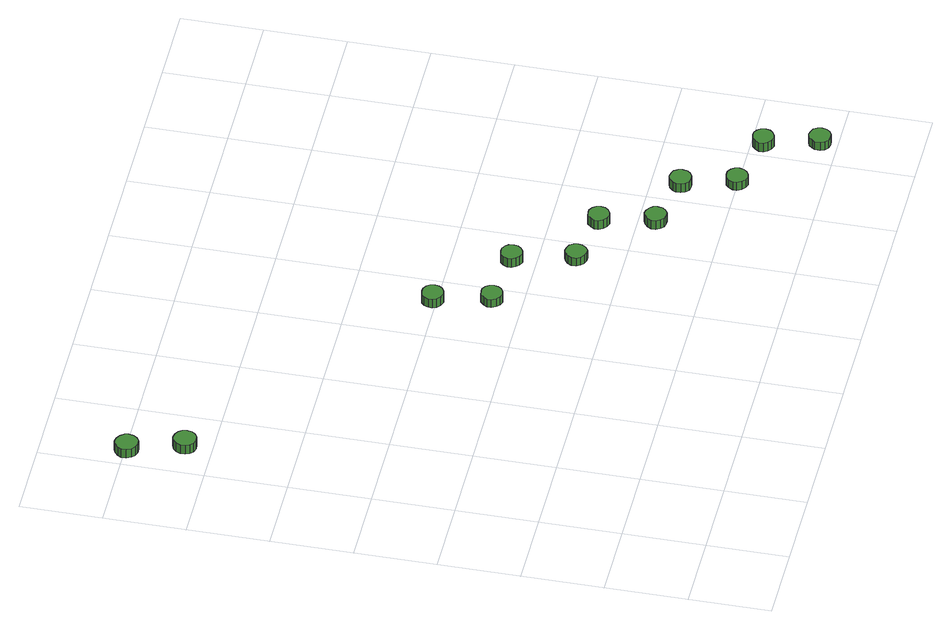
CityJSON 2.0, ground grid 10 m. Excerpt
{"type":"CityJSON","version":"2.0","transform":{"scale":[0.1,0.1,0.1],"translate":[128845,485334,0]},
"CityObjects":{
"tree1":{"type":"SolitaryVegetationObject","attributes":{"function":"something"},"geometry":[{"type":"MultiSurface","lod":"1","boundaries":[[[0,1,2,3,4,5,6,7,8,9,10,11,12,13,14]],[[15,16,17,18,19,20,21,22,23,24,25,26,27,28,29]],[[0,29,28,1]],[[1,28,27,2]],[[2,27,26,3]],[[3,26,25,4]],[[4,25,24,5]],[[5,24,23,6]],[[6,23,22,7]],[[7,22,21,8]],[[8,21,20,9]],[[9,20,19,10]],[[10,19,18,11]],[[11,18,17,12]],[[12,17,16,13]],[[13,16,15,14]],[[14,15,29,0]]]}]},
"tree2":{"type":"SolitaryVegetationObject","attributes":{"function":"something"},"geometry":[{"type":"MultiSurface","lod":"1","boundaries":[[[30,31,32,33,34,35,36,37,38,39,40,41,42,43,44]],[[45,46,47,48,49,50,51,52,53,54,55,56,57,58,59]],[[30,59,58,31]],[[31,58,57,32]],[[32,57,56,33]],[[33,56,55,34]],[[34,55,54,35]],[[35,54,53,36]],[[36,53,52,37]],[[37,52,51,38]],[[38,51,50,39]],[[39,50,49,40]],[[40,49,48,41]],[[41,48,47,42]],[[42,47,46,43]],[[43,46,45,44]],[[44,45,59,30]]]}]},
"tree3":{"type":"SolitaryVegetationObject","attributes":{"function":"something"},"geometry":[{"type":"MultiSurface","lod":"1","boundaries":[[[60,61,62,63,64,65,66,67,68,69,70,71,72,73,74]],[[75,76,77,78,79,80,81,82,83,84,85,86,87,88,89]],[[60,89,88,61]],[[61,88,87,62]],[[62,87,86,63]],[[63,86,85,64]],[[64,85,84,65]],[[65,84,83,66]],[[66,83,82,67]],[[67,82,81,68]],[[68,81,80,69]],[[69,80,79,70]],[[70,79,78,71]],[[71,78,77,72]],[[72,77,76,73]],[[73,76,75,74]],[[74,75,89,60]]]}]},
"tree4":{"type":"SolitaryVegetationObject","attributes":{"function":"something"},"geometry":[{"type":"MultiSurface","lod":"1","boundaries":[[[90,91,92,93,94,95,96,97,98,99,100,101,102,103,104]],[[105,106,107,108,109,110,111,112,113,114,115,116,117,118,119]],[[90,119,118,91]],[[91,118,117,92]],[[92,117,116,93]],[[93,116,115,94]],[[94,115,114,95]],[[95,114,113,96]],[[96,113,112,97]],[[97,112,111,98]],[[98,111,110,99]],[[99,110,109,100]],[[100,109,108,101]],[[101,108,107,102]],[[102,107,106,103]],[[103,106,105,104]],[[104,105,119,90]]]}]},
"tree5":{"type":"SolitaryVegetationObject","attributes":{"function":"something"},"geometry":[{"type":"MultiSurface","lod":"1","boundaries":[[[120,121,122,123,124,125,126,127,128,129,130,131,132,133,134]],[[135,136,137,138,139,140,141,142,143,144,145,146,147,148,149]],[[120,149,148,121]],[[121,148,147,122]],[[122,147,146,123]],[[123,146,145,124]],[[124,145,144,125]],[[125,144,143,126]],[[126,143,142,127]],[[127,142,141,128]],[[128,141,140,129]],[[129,140,139,130]],[[130,139,138,131]],[[131,138,137,132]],[[132,137,136,133]],[[133,136,135,134]],[[134,135,149,120]]]}]},
"tree6":{"type":"SolitaryVegetationObject","attributes":{"function":"something"},"geometry":[{"type":"MultiSurface","lod":"1","boundaries":[[[150,151,152,153,154,155,156,157,158,159,160,161,162,163,164]],[[165,166,167,168,169,170,171,172,173,174,175,176,177,178,179]],[[150,179,178,151]],[[151,178,177,152]],[[152,177,176,153]],[[153,176,175,154]],[[154,175,174,155]],[[155,174,173,156]],[[156,173,172,157]],[[157,172,171,158]],[[158,171,170,159]],[[159,170,169,160]],[[160,169,168,161]],[[161,168,167,162]],[[162,167,166,163]],[[163,166,165,164]],[[164,165,179,150]]]}]},
"tree7":{"type":"SolitaryVegetationObject","attributes":{"function":"something"},"geometry":[{"type":"MultiSurface","lod":"1","boundaries":[[[180,181,182,183,184,185,186,187,188,189,190,191,192,193,194]],[[195,196,197,198,199,200,201,202,203,204,205,206,207,208,209]],[[180,209,208,181]],[[181,208,207,182]],[[182,207,206,183]],[[183,206,205,184]],[[184,205,204,185]],[[185,204,203,186]],[[186,203,202,187]],[[187,202,201,188]],[[188,201,200,189]],[[189,200,199,190]],[[190,199,198,191]],[[191,198,197,192]],[[192,197,196,193]],[[193,196,195,194]],[[194,195,209,180]]]}]},
"tree8":{"type":"SolitaryVegetationObject","attributes":{"function":"something"},"geometry":[{"type":"MultiSurface","lod":"1","boundaries":[[[210,211,212,213,214,215,216,217,218,219,220,221,222,223,224]],[[225,226,227,228,229,230,231,232,233,234,235,236,237,238,239]],[[210,239,238,211]],[[211,238,237,212]],[[212,237,236,213]],[[213,236,235,214]],[[214,235,234,215]],[[215,234,233,216]],[[216,233,232,217]],[[217,232,231,218]],[[218,231,230,219]],[[219,230,229,220]],[[220,229,228,221]],[[221,228,227,222]],[[222,227,226,223]],[[223,226,225,224]],[[224,225,239,210]]]}]},
"tree9":{"type":"SolitaryVegetationObject","attributes":{"function":"something"},"geometry":[{"type":"MultiSurface","lod":"1","boundaries":[[[240,241,242,243,244,245,246,247,248,249,250,251,252,253,254]],[[255,256,257,258,259,260,261,262,263,264,265,266,267,268,269]],[[240,269,268,241]],[[241,268,267,242]],[[242,267,266,243]],[[243,266,265,244]],[[244,265,264,245]],[[245,264,263,246]],[[246,263,262,247]],[[247,262,261,248]],[[248,261,260,249]],[[249,260,259,250]],[[250,259,258,251]],[[251,258,257,252]],[[252,257,256,253]],[[253,256,255,254]],[[254,255,269,240]]]}]},
"tree10":{"type":"SolitaryVegetationObject","attributes":{"function":"something"},"geometry":[{"type":"MultiSurface","lod":"1","boundaries":[[[270,271,272,273,274,275,276,277,278,279,280,281,282,283,284]],[[285,286,287,288,289,290,291,292,293,294,295,296,297,298,299]],[[270,299,298,271]],[[271,298,297,272]],[[272,297,296,273]],[[273,296,295,274]],[[274,295,294,275]],[[275,294,293,276]],[[276,293,292,277]],[[277,292,291,278]],[[278,291,290,279]],[[279,290,289,280]],[[280,289,288,281]],[[281,288,287,282]],[[282,287,286,283]],[[283,286,285,284]],[[284,285,299,270]]]}]},
"tree11":{"type":"SolitaryVegetationObject","attributes":{"function":"something"},"geometry":[{"type":"MultiSurface","lod":"1","boundaries":[[[300,301,302,303,304,305,306,307,308,309,310,311,312,313,314]],[[315,316,317,318,319,320,321,322,323,324,325,326,327,328,329]],[[300,329,328,301]],[[301,328,327,302]],[[302,327,326,303]],[[303,326,325,304]],[[304,325,324,305]],[[305,324,323,306]],[[306,323,322,307]],[[307,322,321,308]],[[308,321,320,309]],[[309,320,319,310]],[[310,319,318,311]],[[311,318,317,312]],[[312,317,316,313]],[[313,316,315,314]],[[314,315,329,300]]]}]},
"tree12":{"type":"SolitaryVegetationObject","attributes":{"function":"something"},"geometry":[{"type":"MultiSurface","lod":"1","boundaries":[[[330,331,332,333,334,335,336,337,338,339,340,341,342,343,344]],[[345,346,347,348,349,350,351,352,353,354,355,356,357,358,359]],[[330,359,358,331]],[[331,358,357,332]],[[332,357,356,333]],[[333,356,355,334]],[[334,355,354,335]],[[335,354,353,336]],[[336,353,352,337]],[[337,352,351,338]],[[338,351,350,339]],[[339,350,349,340]],[[340,349,348,341]],[[341,348,347,342]],[[342,347,346,343]],[[343,346,345,344]],[[344,345,359,330]]]}]}
},
"vertices":[
[37,698,21],[36,703,21],[32,708,21],[27,711,21],[21,712,21],[16,710,21],[12,706,21],[9,701,21],[9,695,21],[12,689,21],[16,686,21],[21,684,21],[27,684,21],[32,687,21],[36,692,21],[36,692,8],[32,687,8],[27,684,8],[21,684,8],[16,686,8],[12,689,8],[9,695,8],[9,701,8],[12,706,8],[16,710,8],[21,712,8],[27,711,8],[32,708,8],[36,703,8],[37,698,8],
[60,633,19],[59,639,19],[56,643,19],[51,646,19],[45,647,19],[39,645,19],[35,641,19],[33,636,19],[33,630,19],[35,625,19],[39,621,19],[45,619,19],[51,620,19],[56,623,19],[59,627,19],[59,627,6],[56,623,6],[51,620,6],[45,619,6],[39,621,6],[35,625,6],[33,630,6],[33,636,6],[35,641,6],[39,645,6],[45,647,6],[51,646,6],[56,643,6],[59,639,6],[60,633,6],
[392,337,18],[391,343,18],[388,347,18],[383,350,18],[378,350,18],[373,349,18],[369,345,18],[366,340,18],[366,335,18],[369,330,18],[373,326,18],[378,324,18],[383,325,18],[388,328,18],[391,332,18],[391,332,6],[388,328,6],[383,325,6],[378,324,6],[373,326,6],[369,330,6],[366,335,6],[366,340,6],[369,345,6],[373,349,6],[378,350,6],[383,350,6],[388,347,6],[391,343,6],[392,337,6],
[375,404,21],[374,410,21],[371,414,21],[366,417,21],[361,417,21],[355,416,21],[351,412,21],[349,407,21],[349,402,21],[351,397,21],[355,393,21],[361,391,21],[366,392,21],[371,395,21],[374,399,21],[374,399,8],[371,395,8],[366,392,8],[361,391,8],[355,393,8],[351,397,8],[349,402,8],[349,407,8],[351,412,8],[355,416,8],[361,417,8],[366,417,8],[371,414,8],[374,410,8],[375,404,8],
[465,329,21],[464,335,21],[461,339,21],[456,342,21],[451,342,21],[446,341,21],[442,337,21],[439,332,21],[439,327,21],[442,322,21],[446,318,21],[451,316,21],[456,317,21],[461,320,21],[464,324,21],[464,324,8],[461,320,8],[456,317,8],[451,316,8],[446,318,8],[442,322,8],[439,327,8],[439,332,8],[442,337,8],[446,341,8],[451,342,8],[456,342,8],[461,339,8],[464,335,8],[465,329,8],
[487,257,17],[486,262,17],[483,267,17],[478,269,17],[473,270,17],[468,268,17],[464,265,17],[461,260,17],[461,254,17],[464,249,17],[468,246,17],[473,244,17],[478,244,17],[483,247,17],[486,252,17],[486,252,5],[483,247,5],[478,244,5],[473,244,5],[468,246,5],[464,249,5],[461,254,5],[461,260,5],[464,265,5],[468,268,5],[473,270,5],[478,269,5],[483,267,5],[486,262,5],[487,257,5],
[571,180,18],[570,185,18],[567,189,18],[562,192,18],[557,193,18],[552,191,18],[548,187,18],[545,182,18],[545,177,18],[548,172,18],[552,168,18],[557,167,18],[562,167,18],[567,170,18],[570,174,18],[570,174,5],[567,170,5],[562,167,5],[557,167,5],[552,168,5],[548,172,5],[545,177,5],[545,182,5],[548,187,5],[552,191,5],[557,193,5],[562,192,5],[567,189,5],[570,185,5],[571,180,5],
[555,244,20],[554,250,20],[551,254,20],[546,257,20],[541,257,20],[536,256,20],[532,252,20],[529,247,20],[529,242,20],[532,237,20],[536,233,20],[541,231,20],[546,232,20],[551,235,20],[554,239,20],[554,239,7],[551,235,7],[546,232,7],[541,231,7],[536,233,7],[532,237,7],[529,242,7],[529,247,7],[532,252,7],[536,256,7],[541,257,7],[546,257,7],[551,254,7],[554,250,7],[555,244,7],
[640,165,20],[639,170,20],[636,175,20],[631,177,20],[626,178,20],[620,176,20],[616,172,20],[614,168,20],[614,162,20],[616,157,20],[620,153,20],[626,152,20],[631,152,20],[636,155,20],[639,159,20],[639,159,7],[636,155,7],[631,152,7],[626,152,7],[620,153,7],[616,157,7],[614,162,7],[614,168,7],[616,172,7],[620,176,7],[626,178,7],[631,177,7],[636,175,7],[639,170,7],[640,165,7],
[660,101,17],[659,107,17],[656,111,17],[651,114,17],[646,114,17],[641,113,17],[637,109,17],[634,104,17],[634,99,17],[637,94,17],[641,90,17],[646,88,17],[651,89,17],[656,92,17],[659,96,17],[659,96,5],[656,92,5],[651,89,5],[646,88,5],[641,90,5],[637,94,5],[634,99,5],[634,104,5],[637,109,5],[641,113,5],[646,114,5],[651,114,5],[656,111,5],[659,107,5],[660,101,5],
[751,22,17],[750,27,17],[747,32,17],[742,34,17],[737,35,17],[731,33,17],[727,29,17],[725,25,17],[725,19,17],[727,14,17],[731,10,17],[737,9,17],[742,9,17],[747,12,17],[750,16,17],[750,16,5],[747,12,5],[742,9,5],[737,9,5],[731,10,5],[727,14,5],[725,19,5],[725,25,5],[727,29,5],[731,33,5],[737,35,5],[742,34,5],[747,32,5],[750,27,5],[751,22,5],
[732,85,20],[731,91,20],[728,95,20],[723,98,20],[718,98,20],[713,97,20],[709,93,20],[706,88,20],[706,83,20],[709,78,20],[713,74,20],[718,72,20],[723,73,20],[728,76,20],[731,80,20],[731,80,7],[728,76,7],[723,73,7],[718,72,7],[713,74,7],[709,78,7],[706,83,7],[706,88,7],[709,93,7],[713,97,7],[718,98,7],[723,98,7],[728,95,7],[731,91,7],[732,85,7]
]}
